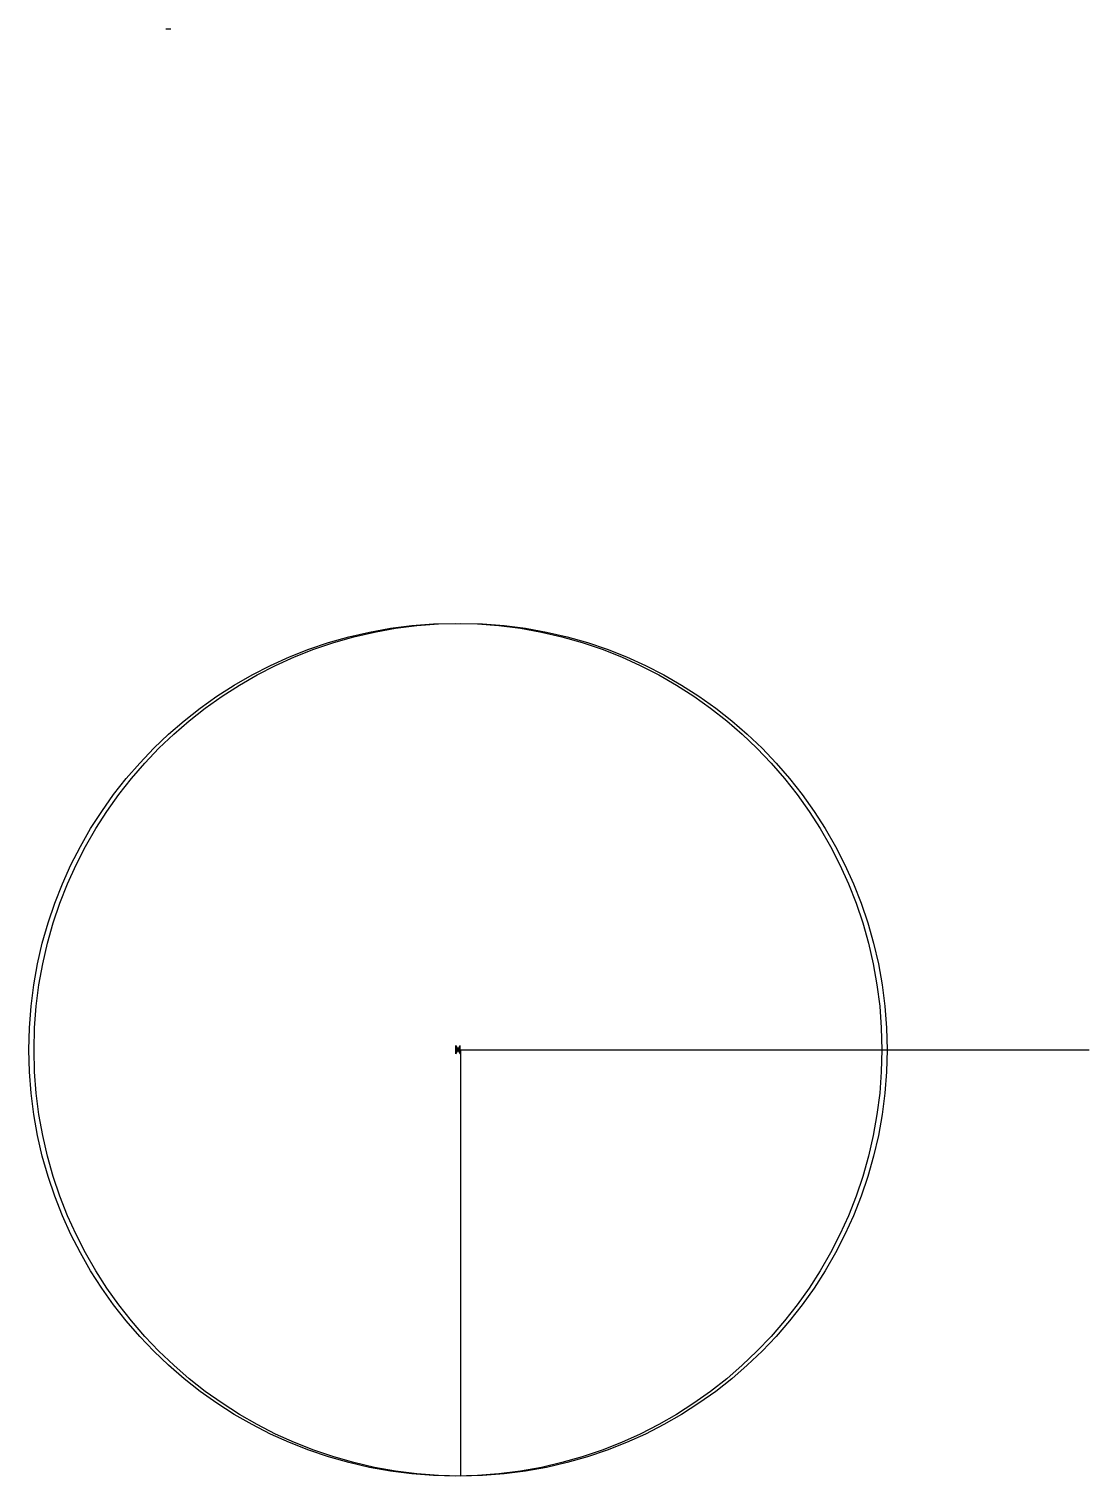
# Model space of a CAD drawing. Header units: millimetres. Extents: x 447 to 547, y 319 to 455.
import ezdxf

# ---------------------------------------------------------------- set-up
doc = ezdxf.new("R2010")
doc.units = ezdxf.units.MM

msp = doc.modelspace()

# ---------------------------------------------------------------- linework, layer by layer
for p, q in [((459.92, 454.55, 120.47), (460.4, 454.55, 0.47)), ((487.08, 358.78, 110), (487.08, 358.78, 130)), ((487.56, 358.78, 10), (487.08, 358.78, 130)), ((487.08, 358.78, 130), (487.08, 358.78, 160)), ((487.13, 358.39, 39), (487.52, 359.18, 39)), ((487.13, 358.39, 39), (487.13, 359.18, 39)), ((487.13, 359.18, 39), (487.52, 358.39, 39)), ((487.43, 358.56, 29.2), (487.21, 359, 29.2)), ((487.21, 358.56, 29.2), (487.43, 359, 29.2)), ((487.43, 359, 29.2), (487.21, 358.56, 29.2)), ((487.32, 358.78, 29), (487.32, 358.89, 29)), ((487.52, 358.39, 39), (487.52, 359.18, 39)), ((487.56, 358.78), (546.51, 358.78)), ((487.56, 358.78, 10), (487.56, 318.78, 10)), ((546.51, 358.78), (546.51, 358.78, 50))]:
    msp.add_line(p, q)
at = {"extrusion": (-1.22465e-16, 0, -1)}
for p, q in [((487.43, 358.56, 29.2), (487.21, 359, 29.2)), ((487.32, 358.78, 29.2), (487.32, 358.89, 29.2))]:
    msp.add_line(p, q, dxfattribs=at)
at = {"extrusion": (-1, 0, 6.12323e-17), "elevation": -487.32}
msp.add_lwpolyline([(-358.87, 28.93), (-358.87, 29.08), (-358.92, 29.08), (-358.92, 28.93)], close=True, dxfattribs=at)
for centre, radius in [((487.08, 358.78, 110), 40), ((487.56, 358.78, 10), 40), ((487.32, 358.78, 29.08), 0.15), ((487.32, 358.8, 29), 0.0973)]:
    msp.add_circle(centre, radius)
at = {"extrusion": (-1.22465e-16, 0, -1)}
for centre in [(-487.32, 358.78, -29.08), (-487.32, 358.78, -29.2), (-487.32, 358.78, -29)]:
    msp.add_circle(centre, 0.11, dxfattribs=at)

doc.saveas('drawing.dxf')
